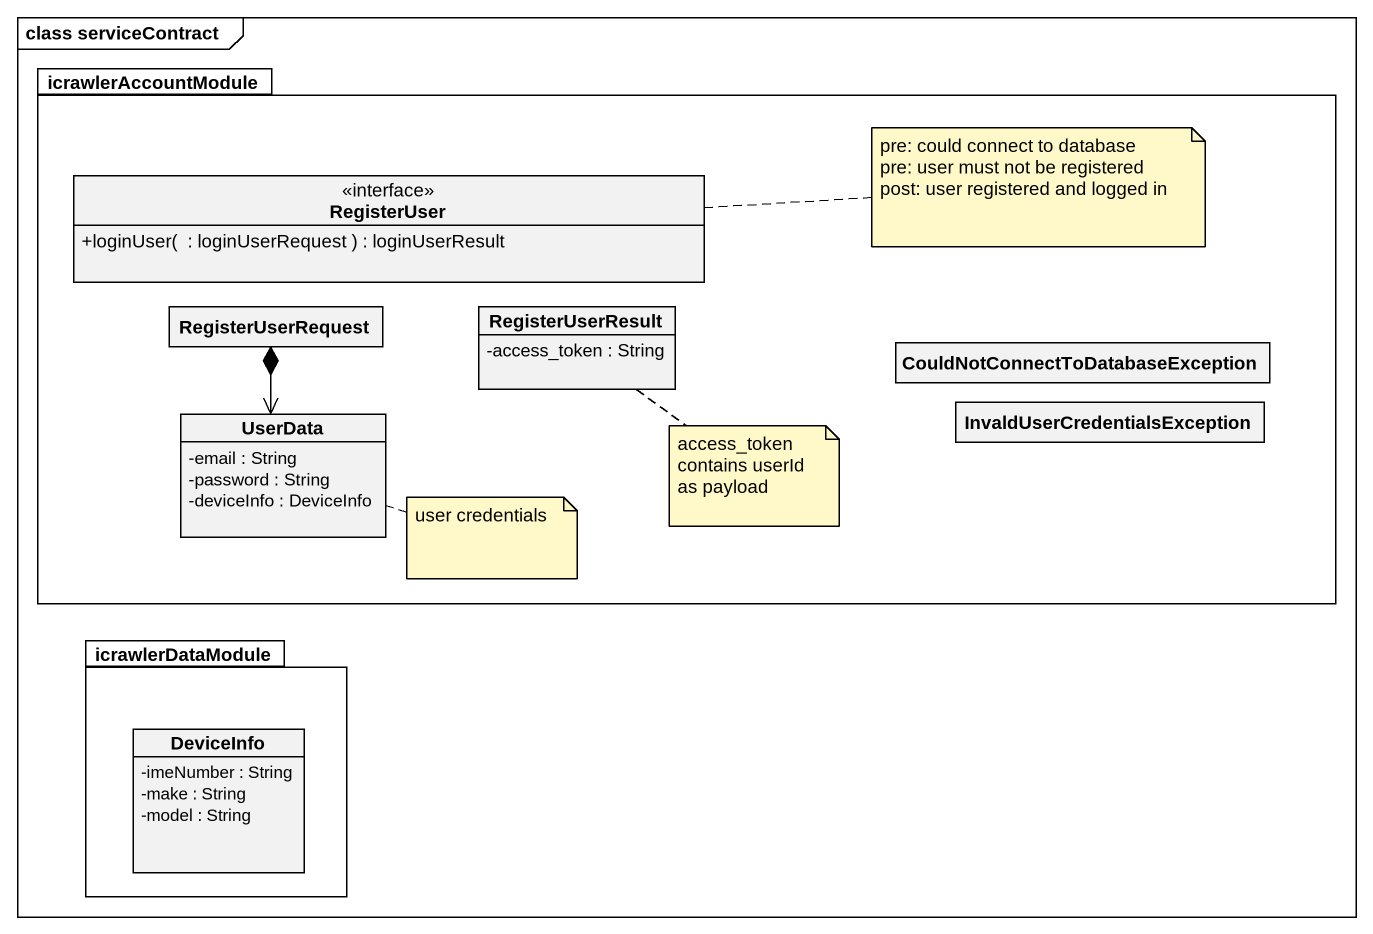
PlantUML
@startuml
mainframe class serviceContract
hide circle
hide empty members
skinparam classAttributeIconSize 0
package icrawlerAccountModule {
  interface RegisterUser {
    +loginUser(  : loginUserRequest ) : loginUserResult
  }
  class RegisterUserRequest
  class RegisterUserResult {
    -access_token : String
  }
  class "CouldNotConnectToDatabaseException" as CouldNotConnectToDatabaseExc
  class UserData {
    -email : String
    -password : String
    -deviceInfo : DeviceInfo
  }
  class "InvaldUserCredentialsException" as InvaldUserCredentialsExcepti
}
package icrawlerDataModule {
  class DeviceInfo {
    -imeNumber : String
    -make : String
    -model : String
  }
}
RegisterUserRequest *--> UserData
note right of RegisterUser
  pre: could connect to database
  pre: user must not be registered
  post: user registered and logged in
end note
note bottom of RegisterUserResult : access_token contains userId as payload
note right of UserData : user credentials
@enduml
